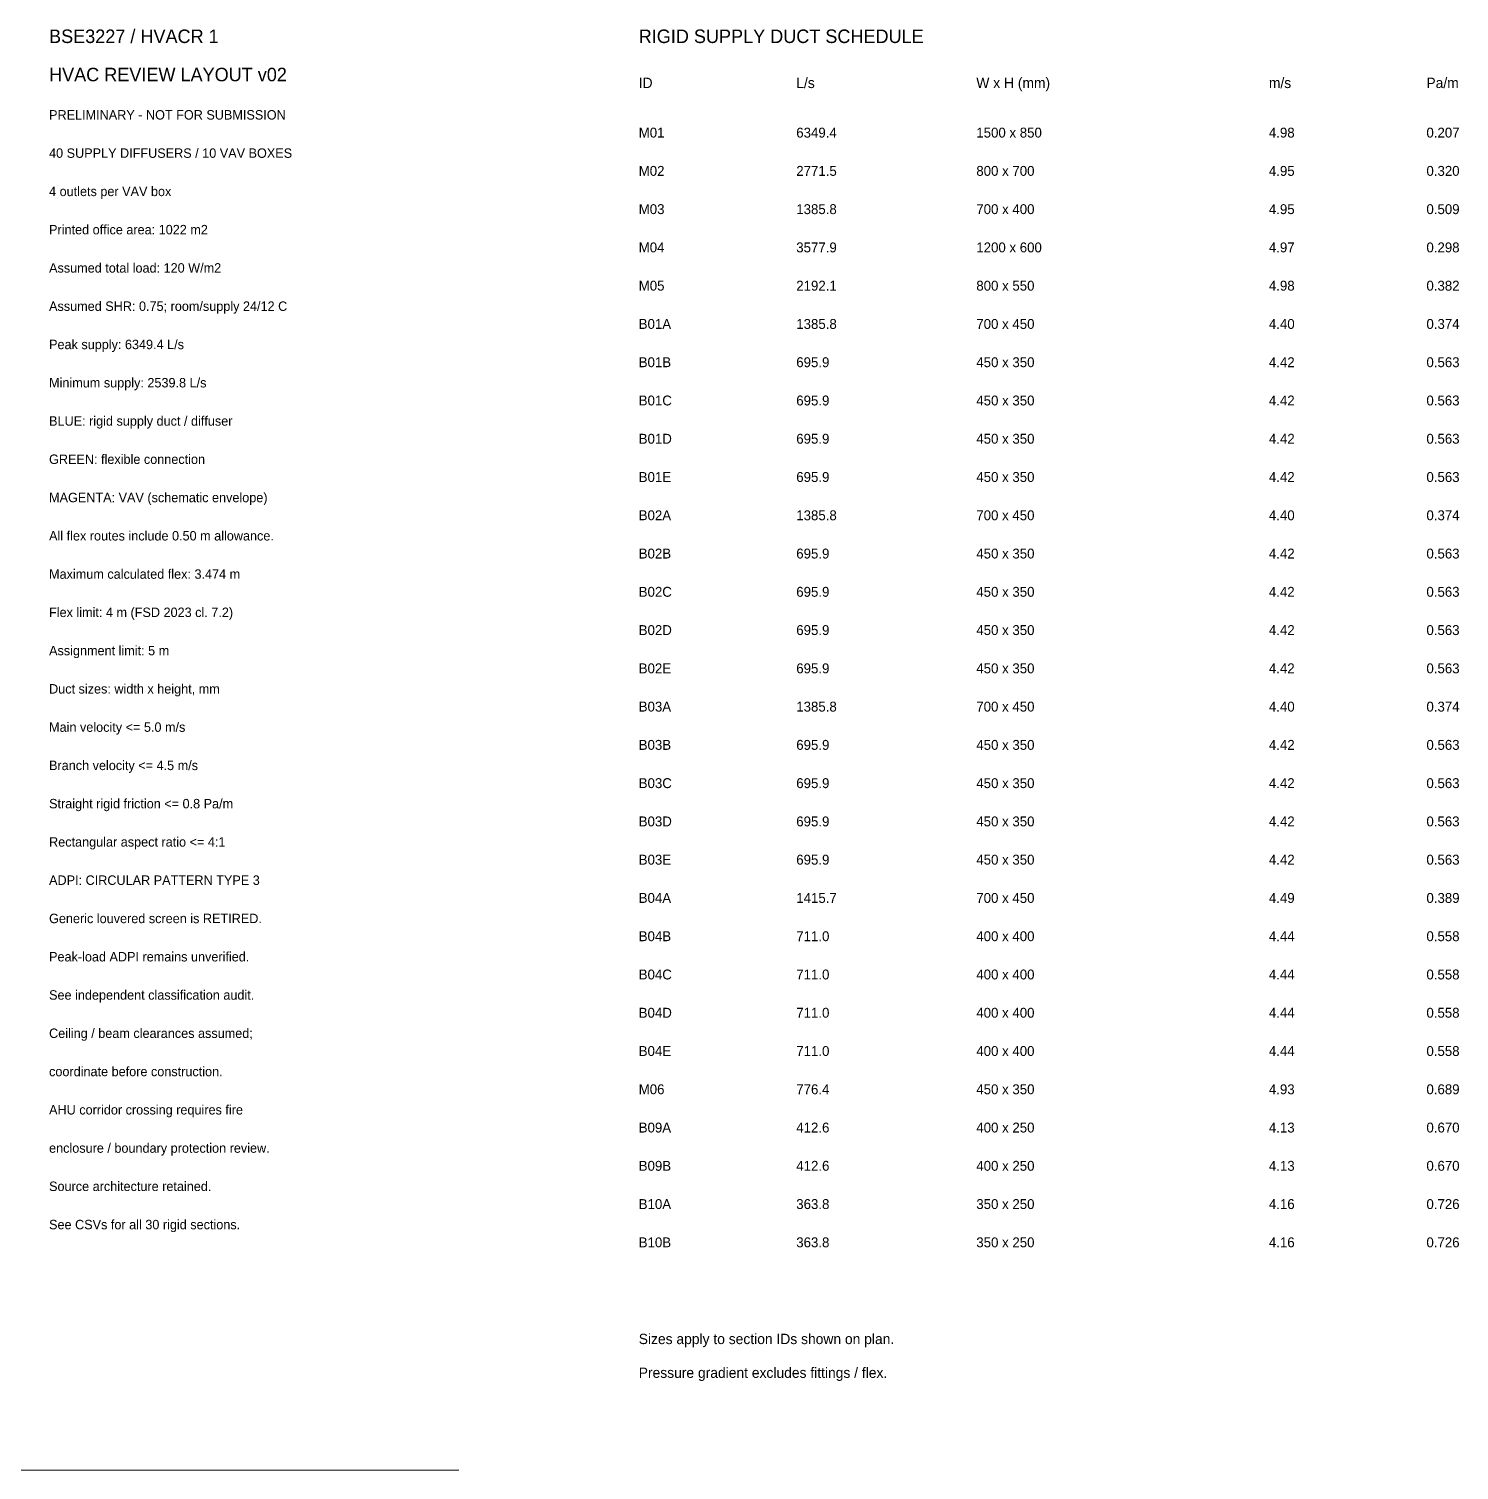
# Model space of a CAD drawing. Header units: millimetres. Extents: x 63846 to 141574, y 12149 to 46142.
# Drawn here: x 109796 to 141574, y 14126 to 46142 of the extents above; entities that cross this region are included whole.
import ezdxf

# ---------------------------------------------------------------- set-up
doc = ezdxf.new("R2010")
doc.units = ezdxf.units.MM
doc.layers.add('M-REVIEW', color=1, linetype='Continuous', lineweight=30)
doc.layers.add('M-TEXT', color=7, linetype='Continuous', lineweight=18)

msp = doc.modelspace()

# ---------------------------------------------------------------- linework, layer by layer
at = {"layer": 'M-TEXT', "lineweight": 15}
msp.add_line((63846, 14126), (119346, 14126), dxfattribs=at)

# ---------------------------------------------------------------- texts
at = {"layer": 'M-REVIEW', "lineweight": 15}
for s, p in [('PRELIMINARY - NOT FOR SUBMISSION', (110246, 44126)), ('ADPI: CIRCULAR PATTERN TYPE 3', (110246, 27126)), ('Generic louvered screen is RETIRED.', (110246, 26276)), ('Peak-load ADPI remains unverified.', (110246, 25426)), ('See independent classification audit.', (110246, 24576))]:
    msp.add_text(s, height=210, dxfattribs=at).set_placement(p)
at = {"layer": 'M-TEXT', "lineweight": 15}
for s, height, p in [('BSE3227 / HVACR 1', 300, (110246, 45826)), ('RIGID SUPPLY DUCT SCHEDULE', 300, (123346, 45826)), ('HVAC REVIEW LAYOUT v02', 300, (110246, 44976)), ('ID', 230, (123346, 44826)), ('L/s', 230, (126846, 44826)), ('W x H (mm)', 230, (130846, 44826)), ('m/s', 230, (137346, 44826)), ('Pa/m', 230, (140846, 44826)), ('M01', 220, (123346, 43726)), ('6349.4', 220, (126846, 43726)), ('1500 x 850', 220, (130846, 43726)), ('4.98', 220, (137346, 43726)), ('0.207', 220, (140846, 43726)), ('40 SUPPLY DIFFUSERS / 10 VAV BOXES', 210, (110246, 43276)), ('M02', 220, (123346, 42876)), ('2771.5', 220, (126846, 42876)), ('800 x 700', 220, (130846, 42876)), ('4.95', 220, (137346, 42876)), ('0.320', 220, (140846, 42876)), ('4 outlets per VAV box', 210, (110246, 42426)), ('M03', 220, (123346, 42026)), ('1385.8', 220, (126846, 42026)), ('700 x 400', 220, (130846, 42026)), ('4.95', 220, (137346, 42026)), ('0.509', 220, (140846, 42026)), ('Printed office area: 1022 m2', 210, (110246, 41576)), ('M04', 220, (123346, 41176)), ('3577.9', 220, (126846, 41176)), ('1200 x 600', 220, (130846, 41176)), ('4.97', 220, (137346, 41176)), ('0.298', 220, (140846, 41176)), ('Assumed total load: 120 W/m2', 210, (110246, 40726)), ('M05', 220, (123346, 40326)), ('2192.1', 220, (126846, 40326)), ('800 x 550', 220, (130846, 40326)), ('4.98', 220, (137346, 40326)), ('0.382', 220, (140846, 40326)), ('Assumed SHR: 0.75; room/supply 24/12 C', 210, (110246, 39876)), ('B01A', 220, (123346, 39476)), ('1385.8', 220, (126846, 39476)), ('700 x 450', 220, (130846, 39476)), ('4.40', 220, (137346, 39476)), ('0.374', 220, (140846, 39476)), ('Peak supply: 6349.4 L/s', 210, (110246, 39026)), ('B01B', 220, (123346, 38626)), ('695.9', 220, (126846, 38626)), ('450 x 350', 220, (130846, 38626)), ('4.42', 220, (137346, 38626)), ('0.563', 220, (140846, 38626)), ('Minimum supply: 2539.8 L/s', 210, (110246, 38176)), ('B01C', 220, (123346, 37776)), ('695.9', 220, (126846, 37776)), ('450 x 350', 220, (130846, 37776)), ('4.42', 220, (137346, 37776)), ('0.563', 220, (140846, 37776)), ('BLUE: rigid supply duct / diffuser', 210, (110246, 37326)), ('B01D', 220, (123346, 36926)), ('695.9', 220, (126846, 36926)), ('450 x 350', 220, (130846, 36926)), ('4.42', 220, (137346, 36926)), ('0.563', 220, (140846, 36926)), ('GREEN: flexible connection', 210, (110246, 36476)), ('B01E', 220, (123346, 36076)), ('695.9', 220, (126846, 36076)), ('450 x 350', 220, (130846, 36076)), ('4.42', 220, (137346, 36076)), ('0.563', 220, (140846, 36076)), ('MAGENTA: VAV (schematic envelope)', 210, (110246, 35626)), ('B02A', 220, (123346, 35226)), ('1385.8', 220, (126846, 35226)), ('700 x 450', 220, (130846, 35226)), ('4.40', 220, (137346, 35226)), ('0.374', 220, (140846, 35226)), ('All flex routes include 0.50 m allowance.', 210, (110246, 34776)), ('B02B', 220, (123346, 34376)), ('695.9', 220, (126846, 34376)), ('450 x 350', 220, (130846, 34376)), ('4.42', 220, (137346, 34376)), ('0.563', 220, (140846, 34376)), ('Maximum calculated flex: 3.474 m', 210, (110246, 33926)), ('B02C', 220, (123346, 33526)), ('695.9', 220, (126846, 33526)), ('450 x 350', 220, (130846, 33526)), ('4.42', 220, (137346, 33526)), ('0.563', 220, (140846, 33526)), ('Flex limit: 4 m (FSD 2023 cl. 7.2)', 210, (110246, 33076)), ('B02D', 220, (123346, 32676)), ('695.9', 220, (126846, 32676)), ('450 x 350', 220, (130846, 32676)), ('4.42', 220, (137346, 32676)), ('0.563', 220, (140846, 32676)), ('Assignment limit: 5 m', 210, (110246, 32226)), ('B02E', 220, (123346, 31826)), ('695.9', 220, (126846, 31826)), ('450 x 350', 220, (130846, 31826)), ('4.42', 220, (137346, 31826)), ('0.563', 220, (140846, 31826)), ('Duct sizes: width x height, mm', 210, (110246, 31376)), ('B03A', 220, (123346, 30976)), ('1385.8', 220, (126846, 30976)), ('700 x 450', 220, (130846, 30976)), ('4.40', 220, (137346, 30976)), ('0.374', 220, (140846, 30976)), ('Main velocity <= 5.0 m/s', 210, (110246, 30526)), ('B03B', 220, (123346, 30126)), ('695.9', 220, (126846, 30126)), ('450 x 350', 220, (130846, 30126)), ('4.42', 220, (137346, 30126)), ('0.563', 220, (140846, 30126)), ('Branch velocity <= 4.5 m/s', 210, (110246, 29676)), ('B03C', 220, (123346, 29276)), ('695.9', 220, (126846, 29276)), ('450 x 350', 220, (130846, 29276)), ('4.42', 220, (137346, 29276)), ('0.563', 220, (140846, 29276)), ('Straight rigid friction <= 0.8 Pa/m', 210, (110246, 28826)), ('B03D', 220, (123346, 28426)), ('695.9', 220, (126846, 28426)), ('450 x 350', 220, (130846, 28426)), ('4.42', 220, (137346, 28426)), ('0.563', 220, (140846, 28426)), ('Rectangular aspect ratio <= 4:1', 210, (110246, 27976)), ('B03E', 220, (123346, 27576)), ('695.9', 220, (126846, 27576)), ('450 x 350', 220, (130846, 27576)), ('4.42', 220, (137346, 27576)), ('0.563', 220, (140846, 27576)), ('B04A', 220, (123346, 26726)), ('1415.7', 220, (126846, 26726)), ('700 x 450', 220, (130846, 26726)), ('4.49', 220, (137346, 26726)), ('0.389', 220, (140846, 26726)), ('B04B', 220, (123346, 25876)), ('711.0', 220, (126846, 25876)), ('400 x 400', 220, (130846, 25876)), ('4.44', 220, (137346, 25876)), ('0.558', 220, (140846, 25876)), ('B04C', 220, (123346, 25026)), ('711.0', 220, (126846, 25026)), ('400 x 400', 220, (130846, 25026)), ('4.44', 220, (137346, 25026)), ('0.558', 220, (140846, 25026)), ('B04D', 220, (123346, 24176)), ('711.0', 220, (126846, 24176)), ('400 x 400', 220, (130846, 24176)), ('4.44', 220, (137346, 24176)), ('0.558', 220, (140846, 24176)), ('Ceiling / beam clearances assumed;', 210, (110246, 23726)), ('B04E', 220, (123346, 23326)), ('711.0', 220, (126846, 23326)), ('400 x 400', 220, (130846, 23326)), ('4.44', 220, (137346, 23326)), ('0.558', 220, (140846, 23326)), ('coordinate before construction.', 210, (110246, 22876)), ('M06', 220, (123346, 22476)), ('776.4', 220, (126846, 22476)), ('450 x 350', 220, (130846, 22476)), ('4.93', 220, (137346, 22476)), ('0.689', 220, (140846, 22476)), ('AHU corridor crossing requires fire', 210, (110246, 22026)), ('B09A', 220, (123346, 21626)), ('412.6', 220, (126846, 21626)), ('400 x 250', 220, (130846, 21626)), ('4.13', 220, (137346, 21626)), ('0.670', 220, (140846, 21626)), ('enclosure / boundary protection review.', 210, (110246, 21176)), ('B09B', 220, (123346, 20776)), ('412.6', 220, (126846, 20776)), ('400 x 250', 220, (130846, 20776)), ('4.13', 220, (137346, 20776)), ('0.670', 220, (140846, 20776)), ('Source architecture retained.', 210, (110246, 20326)), ('B10A', 220, (123346, 19926)), ('363.8', 220, (126846, 19926)), ('350 x 250', 220, (130846, 19926)), ('4.16', 220, (137346, 19926)), ('0.726', 220, (140846, 19926)), ('See CSVs for all 30 rigid sections.', 210, (110246, 19476)), ('B10B', 220, (123346, 19076)), ('363.8', 220, (126846, 19076)), ('350 x 250', 220, (130846, 19076)), ('4.16', 220, (137346, 19076)), ('0.726', 220, (140846, 19076)), ('Sizes apply to section IDs shown on plan.', 230, (123346, 16926)), ('Pressure gradient excludes fittings / flex.', 230, (123346, 16176))]:
    msp.add_text(s, height=height, dxfattribs=at).set_placement(p)

doc.saveas('drawing.dxf')
